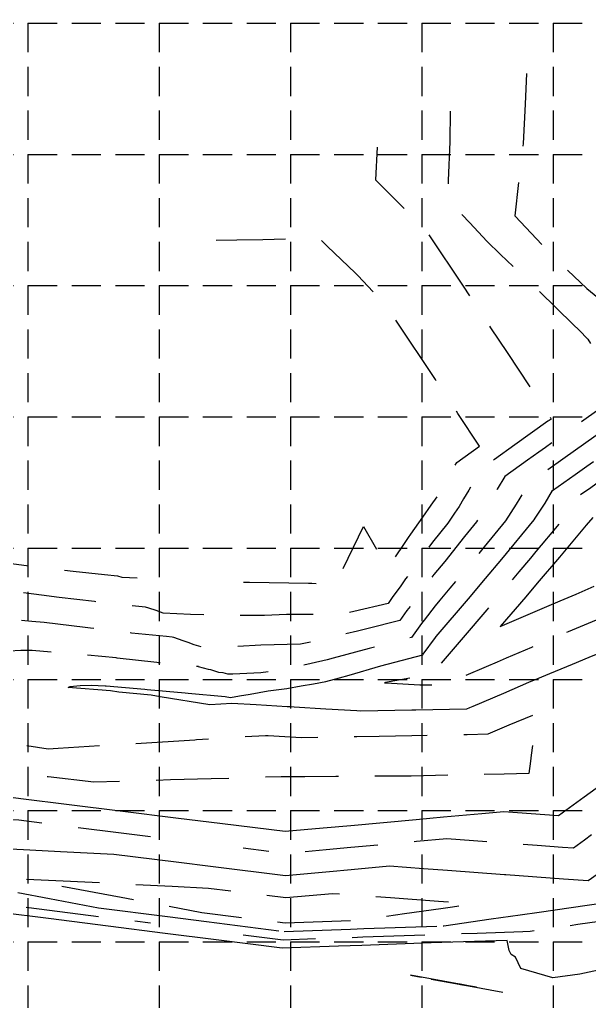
# Model space of a CAD drawing. Extents: x 5997 to 7440, y 5569 to 6471.
# Drawn here: x 6762.1 to 6859.7, y 6189.6 to 6358 of the extents above; entities that cross this region are included whole.
import ezdxf

# ---------------------------------------------------------------- set-up
doc = ezdxf.new("R2010")
doc.units = 0
doc.header["$LTSCALE"] = 100
doc.header["$MEASUREMENT"] = 0
doc.linetypes.add('HIDDEN', pattern=[0.375, 0.25, -0.125])
doc.linetypes.add('HIDDEN2', pattern=[0.1875, 0.125, -0.0625])
for name, color, linetype in [('G-XCONTOURS', 5, 'HIDDEN2'), ('G-XIDX_CONTOURS', 5, 'HIDDEN2'), ('GRID', 254, 'HIDDEN')]:
    doc.layers.add(name, color=color, linetype=linetype)

msp = doc.modelspace()

# ---------------------------------------------------------------- linework, layer by layer
at = {"layer": 'G-XCONTOURS'}
for p, q in [((6857.32, 6279.97, 1026), (6859.31, 6281.39, 1026)), ((6859.31, 6281.39, 1026), (6860.42, 6282.19, 1026)), ((6853.44, 6277.2, 1026), (6857.32, 6279.97, 1026)), ((6852.14, 6275.05, 1026), (6853.44, 6277.2, 1026)), ((6850.34, 6272.29, 1026), (6851.92, 6274.71, 1026)), ((6851.92, 6274.71, 1026), (6852.14, 6275.05, 1026)), ((6844.71, 6265.43, 1026), (6850.26, 6272.17, 1026)), ((6850.26, 6272.17, 1026), (6850.31, 6272.23, 1026)), ((6850.31, 6272.24, 1026), (6850.34, 6272.29, 1026)), ((6850.31, 6272.23, 1026), (6850.31, 6272.24, 1026)), ((6859.2, 6271.3, 1024), (6854.59, 6265.82, 1024)), ((6860.32, 6272.62, 1024), (6859.2, 6271.3, 1024)), ((6841.92, 6262.12, 1026), (6844.71, 6265.43, 1026)), ((6854.59, 6265.82, 1024), (6850.78, 6261.33, 1024)), ((6838.99, 6258.63, 1026), (6841.92, 6262.12, 1026)), ((6850.78, 6261.33, 1024), (6848.82, 6259.01, 1024)), ((6854.7, 6258.29, 1024), (6857.47, 6259.48, 1024)), ((6857.47, 6259.48, 1024), (6860.54, 6260.8, 1024)), ((6833.5, 6252.2, 1026), (6838.99, 6258.63, 1026)), ((6848.82, 6259.01, 1024), (6844.47, 6253.91, 1024)), ((6852.43, 6257.32, 1024), (6854.7, 6258.29, 1024)), ((6848.85, 6255.79, 1024), (6852.43, 6257.32, 1024)), ((6844.47, 6253.91, 1024), (6848.85, 6255.79, 1024)), ((6831.25, 6249.15, 1026), (6833.38, 6252.03, 1026)), ((6833.38, 6252.03, 1026), (6833.5, 6252.2, 1026)), ((6862.7, 6249.84, 1026), (6859.64, 6248.58, 1026)), ((6824, 6247.17, 1026), (6831.19, 6249.08, 1026)), ((6831.19, 6249.08, 1026), (6831.2, 6249.08, 1026)), ((6831.2, 6249.08, 1026), (6831.25, 6249.15, 1026)), ((6859.64, 6248.58, 1026), (6856.77, 6247.4, 1026)), ((6818.55, 6245.56, 1026), (6824, 6247.17, 1026)), ((6856.77, 6247.4, 1026), (6852.89, 6245.79, 1026)), ((6812.47, 6244.09, 1026), (6814.57, 6244.5, 1026)), ((6814.57, 6244.5, 1026), (6816.9, 6245.1, 1026)), ((6816.9, 6245.1, 1026), (6818.55, 6245.56, 1026)), ((6849.3, 6244.29, 1026), (6845, 6242.45, 1026)), ((6850.85, 6244.95, 1026), (6849.3, 6244.29, 1026)), ((6852.89, 6245.79, 1026), (6850.85, 6244.95, 1026)), ((6770.4, 6243.46, 1026), (6770.74, 6243.61, 1026)), ((6777.64, 6242.86, 1026), (6770.4, 6243.46, 1026)), ((6770.74, 6243.61, 1026), (6772.43, 6243.79, 1026)), ((6772.43, 6243.79, 1026), (6774.35, 6243.86, 1026)), ((6774.35, 6243.86, 1026), (6776.73, 6243.72, 1026)), ((6776.73, 6243.72, 1026), (6776.9, 6243.71, 1026)), ((6776.9, 6243.71, 1026), (6783.55, 6243.16, 1026)), ((6779.1, 6242.63, 1026), (6777.64, 6242.86, 1026)), ((6784.64, 6242.11, 1026), (6779.1, 6242.63, 1026)), ((6783.55, 6243.16, 1026), (6783.94, 6243.12, 1026)), ((6783.94, 6243.12, 1026), (6790.43, 6242.52, 1026)), ((6790.43, 6242.52, 1026), (6790.95, 6242.47, 1026)), ((6801.62, 6242.33, 1026), (6804.67, 6242.86, 1026)), ((6804.67, 6242.86, 1026), (6807.87, 6243.29, 1026)), ((6807.87, 6243.29, 1026), (6810.34, 6243.71, 1026)), ((6810.34, 6243.71, 1026), (6812.47, 6244.09, 1026)), ((6786.15, 6241.88, 1026), (6784.64, 6242.11, 1026)), ((6794.7, 6240.49, 1026), (6786.15, 6241.88, 1026)), ((6790.95, 6242.47, 1026), (6797.29, 6241.91, 1026)), ((6797.29, 6241.91, 1026), (6798.24, 6241.74, 1026)), ((6798.24, 6241.74, 1026), (6799.75, 6242.04, 1026)), ((6799.75, 6242.04, 1026), (6801.62, 6242.33, 1026)), ((6845, 6242.45, 1026), (6839.76, 6240.2, 1026)), ((6798.44, 6240.73, 1026), (6794.7, 6240.49, 1026)), ((6802.63, 6240.47, 1026), (6798.44, 6240.73, 1026)), ((6807.91, 6240.15, 1026), (6802.63, 6240.47, 1026)), ((6808.61, 6240.11, 1026), (6807.91, 6240.15, 1026)), ((6809.16, 6240.08, 1026), (6808.61, 6240.11, 1026)), ((6814.58, 6239.75, 1026), (6809.16, 6240.08, 1026)), ((6819.87, 6239.43, 1026), (6814.58, 6239.75, 1026)), ((6820.55, 6239.38, 1026), (6819.87, 6239.43, 1026)), ((6829.31, 6239.55, 1026), (6820.55, 6239.38, 1026)), ((6830.01, 6239.57, 1026), (6829.31, 6239.55, 1026)), ((6838.67, 6239.73, 1026), (6830.01, 6239.57, 1026)), ((6839.16, 6239.94, 1026), (6838.67, 6239.73, 1026)), ((6839.76, 6240.2, 1026), (6839.16, 6239.94, 1026)), ((6858.83, 6224.7, 1026), (6863.59, 6228.16, 1026)), ((6751.34, 6225.8, 1026), (6762.73, 6224.38, 1026)), ((6762.73, 6224.38, 1026), (6770.1, 6223.47, 1026)), ((6854.43, 6221.52, 1026), (6858.83, 6224.7, 1026)), ((6770.1, 6223.47, 1026), (6779.79, 6222.26, 1026)), ((6779.79, 6222.26, 1026), (6788.85, 6221.13, 1026)), ((6788.85, 6221.13, 1026), (6796.86, 6220.14, 1026)), ((6824.43, 6220.33, 1026), (6830.06, 6220.84, 1026)), ((6830.06, 6220.84, 1026), (6834.75, 6221.27, 1026)), ((6834.75, 6221.27, 1026), (6841.29, 6221.86, 1026)), ((6841.29, 6221.86, 1026), (6845.07, 6222.21, 1026)), ((6845.07, 6222.21, 1026), (6854.43, 6221.52, 1026)), ((6796.86, 6220.14, 1026), (6807.61, 6218.8, 1026)), ((6807.61, 6218.8, 1026), (6814.11, 6219.39, 1026)), ((6814.11, 6219.39, 1026), (6818.84, 6219.82, 1026)), ((6818.84, 6219.82, 1026), (6824.43, 6220.33, 1026)), ((6763.85, 6215.56, 1024), (6752.89, 6216.1, 1024)), ((6769.1, 6215.3, 1024), (6763.85, 6215.56, 1024)), ((6778.2, 6214.85, 1024), (6769.1, 6215.3, 1024)), ((6788.91, 6213.51, 1024), (6778.2, 6214.85, 1024)), ((6795.26, 6212.72, 1024), (6788.91, 6213.51, 1024)), ((6807.67, 6211.18, 1024), (6795.26, 6212.72, 1024)), ((6818.89, 6212.2, 1024), (6815.17, 6211.86, 1024)), ((6825.49, 6212.8, 1024), (6818.89, 6212.2, 1024)), ((6831.31, 6212.37, 1024), (6825.49, 6212.8, 1024)), ((6835.42, 6212.07, 1024), (6831.31, 6212.37, 1024)), ((6864.02, 6213.53, 1024), (6859.55, 6210.29, 1024)), ((6815.17, 6211.86, 1024), (6807.67, 6211.18, 1024)), ((6845.18, 6211.35, 1024), (6835.42, 6212.07, 1024)), ((6845.36, 6211.34, 1024), (6845.18, 6211.35, 1024)), ((6845.43, 6211.33, 1024), (6845.36, 6211.34, 1024)), ((6855.29, 6210.6, 1024), (6845.43, 6211.33, 1024)), ((6859.55, 6210.29, 1024), (6855.29, 6210.6, 1024)), ((6761.78, 6208.28, 1024), (6767.17, 6207.27, 1024)), ((6767.17, 6207.27, 1024), (6775.58, 6205.68, 1024)), ((6775.58, 6205.68, 1024), (6787.4, 6204.18, 1024)), ((6851.13, 6204.94, 1024), (6856.62, 6205.73, 1024)), ((6856.62, 6205.73, 1024), (6859.34, 6206.12, 1024)), ((6859.34, 6206.12, 1024), (6860.96, 6206.35, 1024)), ((6767.04, 6203.83, 1026), (6758.7, 6204.89, 1026)), ((6777.24, 6202.54, 1026), (6767.04, 6203.83, 1026)), ((6787.4, 6204.18, 1024), (6794.12, 6203.33, 1024)), ((6842.91, 6203.77, 1024), (6847.87, 6204.48, 1024)), ((6847.87, 6204.48, 1024), (6851.13, 6204.94, 1024)), ((6787.05, 6201.29, 1026), (6777.24, 6202.54, 1026)), ((6794.12, 6203.33, 1024), (6807.41, 6201.64, 1024)), ((6818.8, 6202.04, 1024), (6821.1, 6202.12, 1024)), ((6821.1, 6202.12, 1024), (6834.7, 6202.6, 1024)), ((6834.7, 6202.6, 1024), (6834.79, 6202.61, 1024)), ((6834.79, 6202.61, 1024), (6842.91, 6203.77, 1024)), ((6795.77, 6200.19, 1026), (6787.05, 6201.29, 1026)), ((6807.41, 6201.64, 1024), (6818.8, 6202.04, 1024)), ((6807.06, 6198.75, 1026), (6795.77, 6200.19, 1026)), ((6816.75, 6199.09, 1026), (6807.06, 6198.75, 1026)), ((6820.76, 6199.23, 1026), (6816.75, 6199.09, 1026)), ((6832.64, 6199.65, 1026), (6820.76, 6199.23, 1026)), ((6834.45, 6199.71, 1026), (6832.64, 6199.65, 1026)), ((6845.67, 6200.1, 1026), (6834.45, 6199.71, 1026)), ((6845.99, 6198.36, 1026), (6845.67, 6200.1, 1026)), ((6846.35, 6197.65, 1026), (6845.99, 6198.36, 1026)), ((6847.06, 6197.23, 1026), (6846.35, 6197.65, 1026)), ((6847.99, 6195.25, 1026), (6847.06, 6197.23, 1026)), ((6853.48, 6193.65, 1026), (6847.99, 6195.25, 1026)), ((6858.09, 6194.31, 1026), (6853.48, 6193.65, 1026)), ((6862.11, 6195.16, 1026), (6858.09, 6194.31, 1026))]:
    msp.add_line(p, q, dxfattribs=at)
at = {"layer": 'G-XCONTOURS', "flags": 128}
for points, elevation in [([(6848.93, 6348.74), (6848.73, 6343.45), (6848.38, 6336.72), (6847.96, 6333.84), (6846.98, 6324.34), (6846.98, 6324.29), (6846.99, 6324.27), (6853.97, 6316.89), (6859.32, 6311.86), (6862.73, 6309.04), (6869.21, 6303.01), (6871.12, 6301.28), (6872, 6300.37), (6874.38, 6300.96), (6882.04, 6302.56), (6890.69, 6305.01), (6883.44, 6299.26), (6880.18, 6296.68), (6874.78, 6292.4), (6870.01, 6293.2), (6866.93, 6290.99), (6861.4, 6287.04), (6861.06, 6286.8), (6860.87, 6286.67), (6855.2, 6282.61), (6851.73, 6280.13), (6849.33, 6278.42), (6848.89, 6277.67), (6847.82, 6275.91), (6847.19, 6274.86), (6846.27, 6273.43), (6845.33, 6272.03), (6841.7, 6267.59), (6839.81, 6265.24), (6835.84, 6260.5), (6834.11, 6258.43), (6833.28, 6257.47), (6831.39, 6254.98), (6830.98, 6254.42), (6829.22, 6252.02), (6826.35, 6251.26), (6822, 6250.13), (6815.82, 6248.48), (6814.81, 6248.2), (6814.07, 6248.01), (6807.42, 6246.57), (6803.42, 6245.94), (6798.64, 6245.75), (6797.78, 6245.76), (6796.94, 6245.94), (6796.24, 6246.02), (6794.87, 6246.47), (6794.47, 6246.54), (6792.76, 6247.02), (6792.73, 6247.03), (6792.62, 6247.04), (6785.82, 6247.7), (6785.62, 6247.72), (6778.8, 6248.49), (6778.65, 6248.51), (6771.88, 6249.17), (6771.64, 6249.18), (6764.22, 6249.8), (6762.27, 6249.78), (6754.67, 6249.42), (6752.05, 6249.22), (6745.55, 6248.64), (6741.64, 6248.24), (6736.51, 6247.78), (6731.25, 6247.31), (6725.26, 6250.62), (6720.9, 6253.08), (6715.01, 6256.36), (6710.58, 6258.9), (6704.74, 6262.1), (6700.22, 6264.65), (6694.18, 6267.81), (6690.04, 6269.82)], 1027), ([(6835.88, 6342.27), (6835.79, 6337.01), (6835.55, 6330.36), (6835.32, 6327.32), (6839.22, 6323.13), (6842.14, 6319.97), (6844.48, 6317.71), (6850.2, 6312.3), (6856.94, 6305.66), (6858, 6304.7), (6859.45, 6303.19), (6865.48, 6294.11), (6862.82, 6292.21), (6861.33, 6291.14), (6856.95, 6288.01), (6852.19, 6284.61), (6851.08, 6283.82), (6849.11, 6282.41), (6845.22, 6279.63), (6843.94, 6277.48), (6843.72, 6277.12), (6842.25, 6274.66), (6842.22, 6274.62), (6842.04, 6274.35), (6840.59, 6272.16), (6840.37, 6271.84), (6838.35, 6269.32), (6834.93, 6265.05), (6833.06, 6262.82), (6831.59, 6260.86), (6830.76, 6259.78), (6829.41, 6257.92), (6828.46, 6256.63), (6827.24, 6254.95), (6821.58, 6253.49), (6820, 6253.1), (6817.16, 6252.46), (6812.66, 6251.39), (6810.21, 6250.9), (6803.43, 6250.69), (6796.59, 6250.36), (6793.27, 6250.43), (6791.99, 6250.79), (6790.99, 6251.14), (6790.08, 6251.47), (6788.52, 6252.01), (6788.21, 6252.1), (6787.25, 6252.19), (6781.28, 6252.79), (6780.26, 6252.91), (6774.22, 6253.64), (6773.3, 6253.73), (6766.31, 6254.58), (6764.19, 6254.77), (6758.43, 6255.39), (6754.67, 6255.21), (6749.08, 6254.83), (6744.33, 6254.4), (6739.98, 6254.02), (6733.95, 6253.48), (6727.18, 6257.29), (6723.62, 6259.3), (6717.09, 6263.04), (6713.34, 6265.22), (6707.03, 6268.79), (6703.23, 6270.64), (6696.69, 6273.83), (6693.42, 6275.35)], 1028), ([(6823.35, 6336.06), (6823.09, 6330.51), (6829.73, 6323.81), (6830.47, 6323.02), (6831.76, 6321.76), (6838.08, 6312.25), (6842.81, 6305.12), (6845.63, 6300.86), (6851.76, 6291.63), (6853.19, 6289.48), (6852.84, 6289.23), (6852.64, 6289.09), (6846.97, 6285.03), (6843.5, 6282.55), (6841.11, 6280.84), (6840.68, 6280.1), (6839.63, 6278.33), (6839.06, 6277.29), (6838.18, 6275.81), (6837.39, 6274.47), (6836.63, 6273.33), (6835.46, 6271.65), (6832.84, 6268.37), (6831.71, 6266.84), (6830.54, 6265.28), (6829.55, 6263.88), (6828.24, 6262.08), (6827.41, 6260.88), (6825.95, 6258.86), (6825.26, 6257.88), (6819.35, 6256.48), (6817.95, 6256.14), (6817.12, 6255.95), (6807.83, 6255.96), (6804.03, 6255.79), (6797.56, 6255.81), (6791.34, 6255.94), (6786.67, 6256.2), (6785.47, 6256.65), (6784.24, 6257.03), (6783.63, 6257.25), (6781.91, 6257.42), (6776.68, 6257.97), (6774.93, 6258.18), (6768.87, 6258.91), (6765.84, 6259.28), (6760.72, 6259.98), (6756.76, 6260.42), (6752.72, 6260.91), (6747, 6260.51), (6743.48, 6260.24), (6736.64, 6259.65), (6729.03, 6263.95), (6726.33, 6265.49), (6719.07, 6269.71), (6716.2, 6271.09), (6708.69, 6274.75), (6706.4, 6275.81), (6697.95, 6279.76), (6696.53, 6280.42)], 1029)]:
    msp.add_lwpolyline(points, dxfattribs=dict(at, elevation=elevation))
for points, elevation in [([(6745.63, 6234.23), (6747.29, 6236.11), (6754.52, 6234.94), (6763.01, 6233.57), (6766.96, 6232.93), (6768.69, 6233.04), (6779.53, 6233.72), (6780.53, 6233.78), (6792.09, 6234.5), (6792.37, 6234.51), (6796.85, 6234.79), (6804.21, 6235.25), (6804.42, 6235.24), (6804.69, 6235.22), (6810.4, 6234.88), (6814.35, 6234.95), (6819.85, 6235.06), (6823.7, 6235.13), (6829.31, 6235.24), (6833.06, 6235.31), (6838.76, 6235.42), (6842.41, 6235.49), (6846, 6237.03), (6850.71, 6238.97), (6850.56, 6237.76), (6850.18, 6234.91), (6849.78, 6231.84), (6849.65, 6230.85), (6849.36, 6228.69), (6845.14, 6228.6), (6837.58, 6228.44), (6837.18, 6228.43), (6836.95, 6228.43), (6829.21, 6228.27), (6825.68, 6228.24), (6820.09, 6228.21), (6816.29, 6228.19), (6810.96, 6228.16), (6806.9, 6228.13), (6801.05, 6227.97), (6794.91, 6227.79), (6787.92, 6227.6), (6782.91, 6227.45), (6774.79, 6227.22), (6766.98, 6228.14), (6761.63, 6228.77), (6755.26, 6229.52), (6748.46, 6230.32), (6742.75, 6230.99), (6743.56, 6231.9), (6745.06, 6233.59), (6745.43, 6234)], 1027), ([(6794.47, 6209.02), (6788.22, 6209.33), (6780.12, 6209.73), (6767.01, 6210.38), (6765.78, 6210.44), (6763.21, 6210.56), (6765.68, 6210.1), (6766.89, 6209.87), (6779.49, 6207.5), (6787.42, 6206.01), (6793.29, 6204.9), (6807.58, 6203.09), (6819.83, 6203.52), (6821.21, 6203.71), (6828.04, 6204.69), (6834.29, 6205.58), (6836.26, 6205.86), (6839.58, 6206.34), (6835.56, 6206.63), (6833.87, 6206.76), (6825.63, 6207.37), (6819.75, 6207.8), (6815.7, 6208.1), (6807.69, 6207.37)], 1023), ([(6832.61, 6193.47), (6839.01, 6192.3), (6845.3, 6191.15), (6845.27, 6191.16), (6845.29, 6191.16), (6845.26, 6191.16), (6839.01, 6192.31), (6832.51, 6193.5), (6829.1, 6194.12), (6829.1, 6194.11)], 1027), ([(6837.65, 6192.55), (6839.01, 6192.3), (6840.34, 6192.06), (6840.33, 6192.06), (6840.38, 6192.06), (6840.37, 6192.06), (6839.01, 6192.31), (6837.59, 6192.57), (6836.85, 6192.7), (6836.91, 6192.69)], 1028)]:
    msp.add_lwpolyline(points, close=True, dxfattribs=dict(at, elevation=elevation))
at = {"layer": 'G-XIDX_CONTOURS', "flags": 128}
for points, elevation in [([(6800.43, 6261.51), (6801.48, 6261.51), (6811.6, 6261.32), (6812.14, 6261.33), (6815.59, 6261.23), (6816.61, 6261.48), (6817.29, 6263.34), (6821.01, 6271.06), (6825.18, 6263.86), (6826.21, 6265.42), (6827.91, 6267.94), (6828.73, 6269.17), (6829.14, 6269.74), (6831.21, 6272.67), (6832.64, 6274.73), (6833.7, 6276.25), (6834.14, 6277.01), (6834.2, 6277.1), (6835.54, 6279.54), (6835.76, 6279.91), (6837, 6282.05), (6840.9, 6284.84), (6837.2, 6290.41), (6833.34, 6296.23), (6826.16, 6307.05), (6825.78, 6307.62), (6824.97, 6308.85), (6820.02, 6314.1), (6819.71, 6314.43), (6819.66, 6314.48), (6814.78, 6319.12), (6813.61, 6320.28), (6811.8, 6320.3), (6809.82, 6320.37), (6803.77, 6320.19), (6799.3, 6320.12), (6795.79, 6320.11)], 1030), ([(6920.18, 6320.25), (6918.8, 6315.35), (6918.72, 6315.06), (6918.74, 6314.89), (6919.2, 6308.99), (6919.39, 6306.55), (6916.44, 6303.62), (6913.48, 6300.67), (6909.11, 6296.33), (6906.86, 6294.54), (6901.85, 6290.57), (6898.21, 6287.69), (6896.57, 6286.39), (6889.55, 6280.83), (6885.86, 6281.44), (6879.48, 6282.51), (6877.49, 6282.84), (6869.41, 6284.19), (6869.11, 6284.25), (6863.42, 6280.18), (6859.97, 6277.71), (6857.55, 6275.99), (6857.1, 6275.25), (6856.01, 6273.5), (6855.31, 6272.42), (6850.56, 6266.74), (6849.63, 6265.62), (6847.66, 6263.28), (6843.89, 6258.82), (6842.14, 6256.76), (6838.09, 6252.01), (6833.72, 6246.88), (6833.18, 6246.15), (6829.2, 6245.08), (6824.8, 6244.29), (6824.71, 6244.28), (6824.62, 6244.26), (6824.73, 6244.26), (6824.82, 6244.25), (6830.7, 6243.89), (6834.92, 6243.97), (6838.16, 6245.36), (6842.12, 6247.06), (6844, 6247.87), (6845.55, 6248.53), (6849.85, 6250.37), (6855.11, 6252.62), (6855.7, 6252.87), (6856.16, 6253.07), (6861.62, 6255.32), (6866.46, 6257.32), (6867.54, 6257.77), (6869.01, 6258.37), (6873.46, 6260.21), (6876.75, 6261.57), (6881.68, 6261.91), (6884.29, 6263.08), (6888.41, 6264.93), (6891.5, 6266.32), (6893.45, 6267.2), (6898.7, 6269.56), (6905.22, 6272.49), (6905.91, 6272.8), (6911.31, 6276.49), (6912.9, 6277.58), (6917.04, 6280.41), (6918.43, 6279.61), (6920.06, 6278.68), (6921.85, 6277.66), (6923.08, 6276.96), (6925.27, 6275.71), (6925.65, 6273.98), (6926.13, 6271.78), (6926.94, 6268.07), (6926.99, 6267.84), (6927.02, 6267.71), (6926.73, 6267.45), (6918.62, 6260.25), (6918.3, 6259.97), (6910.22, 6252.8), (6909.88, 6252.5), (6902.03, 6246.42), (6899.36, 6244.35), (6893.84, 6240.08), (6889, 6237.45), (6884.54, 6235.02), (6879.77, 6232.41), (6875.31, 6229.18), (6869.34, 6224.86), (6866.15, 6222.54), (6858.92, 6217.3), (6856.99, 6215.9), (6855.15, 6216.04), (6850.78, 6216.36), (6845.22, 6216.77), (6842.87, 6216.94), (6835.28, 6217.5), (6830.09, 6217.03), (6824.96, 6216.56), (6818.86, 6216.01), (6814.64, 6215.63), (6807.64, 6214.99), (6800.37, 6215.89)], 1025), ([(6800.37, 6201.07), (6807.23, 6200.2), (6817.78, 6200.57), (6820.93, 6200.68), (6833.67, 6201.12), (6834.62, 6201.16), (6840.52, 6201.36), (6848.31, 6201.64), (6849.57, 6201.68), (6851.59, 6201.97), (6857.78, 6202.85), (6861.45, 6203.38), (6869.59, 6207.53), (6871.91, 6208.71), (6877.65, 6211.64), (6882.38, 6214.05), (6884.29, 6215.03), (6892.84, 6219.39), (6899, 6222.54), (6902.44, 6225.89), (6906.96, 6229.88), (6910.73, 6234.66), (6915.74, 6241.01), (6918.88, 6244.99), (6921.25, 6247.99), (6927.03, 6255.32), (6934.72, 6265.06), (6935.18, 6265.66), (6935.22, 6265.68), (6935.68, 6266.07), (6935.99, 6266.32), (6936.19, 6266.49), (6936.5, 6266.74), (6936.69, 6266.9), (6936.81, 6267), (6937.42, 6269.33), (6938.3, 6271.08), (6938.73, 6274.87), (6938.84, 6275.86), (6939.54, 6282.18), (6939.87, 6285.09), (6940.36, 6289.49), (6940.9, 6294.31), (6941.18, 6296.8), (6941.44, 6297.98), (6941.84, 6299.76), (6942.38, 6302.46), (6942.45, 6302.77), (6942.61, 6303.42), (6942.9, 6303.67), (6944.64, 6305.13), (6944.78, 6305.25), (6947.22, 6307.25), (6947.57, 6307.54), (6947.16, 6307.31), (6945.56, 6306.43), (6944.21, 6305.69), (6943.55, 6305.33), (6942.16, 6304.57), (6941.54, 6304.23), (6941.25, 6304.07), (6940.87, 6306.2), (6940.97, 6312.69), (6941, 6314.75)], 1025), ([(6699.52, 6285.3), (6707.99, 6281.35), (6709.39, 6280.7), (6709.52, 6280.64), (6719.29, 6276.14), (6720.36, 6275.64), (6729.1, 6271.44), (6730.87, 6270.62), (6739.34, 6265.82), (6747.03, 6266.41), (6749.35, 6266.12), (6755.09, 6265.42), (6758.43, 6264.99), (6763.25, 6264.34), (6767.5, 6263.82), (6771.28, 6263.38), (6776.64, 6262.84), (6778.85, 6262.61), (6779.58, 6262.38), (6784.45, 6262.1)], 1030), ([(6784.5, 6217.87), (6779, 6218.55), (6770.12, 6219.66), (6761.93, 6220.68), (6749.99, 6221.27), (6747.59, 6221.39), (6742.58, 6221.63), (6733.24, 6222.1), (6728.78, 6222.32), (6718.02, 6224.64), (6710.89, 6226.17), (6702.39, 6228), (6692.37, 6231.23), (6690.62, 6231.8), (6687.82, 6232.7), (6678.85, 6235.59), (6673.27, 6237.39), (6667.08, 6239.39), (6657.16, 6242.59), (6667.54, 6237.27), (6671.62, 6235.18), (6679.85, 6230.96), (6688.76, 6226.4), (6692.17, 6224.66), (6700.84, 6220.22), (6704.48, 6218.35), (6706.16, 6217.9), (6717.22, 6214.88), (6726.39, 6212.39), (6730.27, 6211.66), (6738.22, 6210.16), (6744.07, 6209.06), (6746.92, 6208.52), (6757.88, 6206.46), (6767.21, 6205.28), (6776.41, 6204.11), (6784.5, 6203.08)], 1025)]:
    msp.add_lwpolyline(points, dxfattribs=dict(at, elevation=elevation))
at = {"layer": 'GRID', "color": 253, "linetype": 'HIDDEN', "ltscale": 0.2}
for p, q in [((6763.5, 6447.35), (6763.5, 5659.76)), ((6786, 6447.35), (6786, 5659.76)), ((6808.5, 6447.35), (6808.5, 5659.76)), ((6831, 6447.35), (6831, 5659.76)), ((6853.5, 6447.35), (6853.5, 5659.76)), ((6021, 6357.35), (7416, 6357.35)), ((6021, 6334.85), (7416, 6334.85)), ((6021, 6312.35), (7416, 6312.35)), ((6021, 6289.85), (7416, 6289.85)), ((6021, 6267.35), (7416, 6267.35)), ((6021, 6244.85), (7416, 6244.85)), ((6021, 6222.35), (7416, 6222.35)), ((6021, 6199.85), (7416, 6199.85))]:
    msp.add_line(p, q, dxfattribs=at)

doc.saveas('drawing.dxf')
